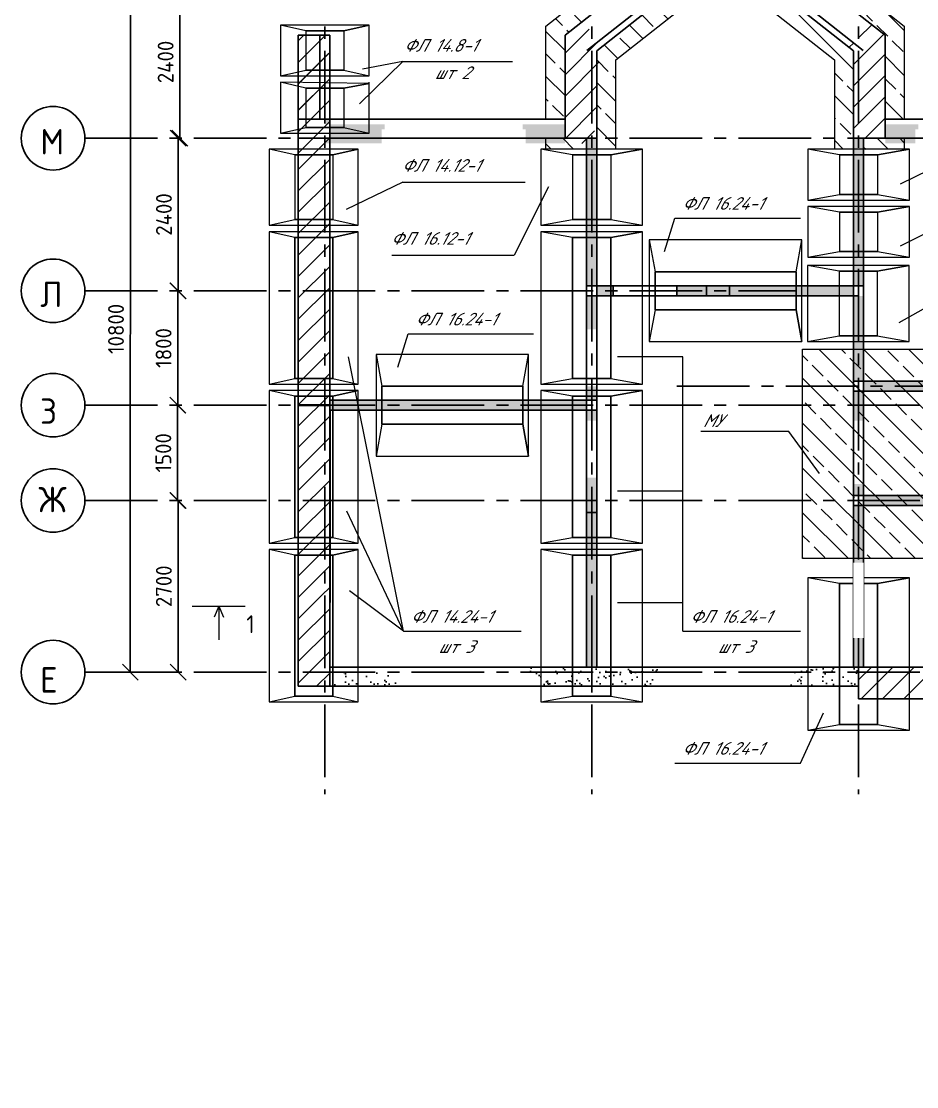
# Model space of a CAD drawing. Header units: millimetres. Extents: x -257254 to 390979, y -202328 to 355504.
# Drawn here: x 178866 to 192959, y 91137 to 107901 of the extents above; entities that cross this region are included whole.
import ezdxf

# ---------------------------------------------------------------- set-up
doc = ezdxf.new("R2010")
doc.units = ezdxf.units.MM
doc.set_wipeout_variables(frame=1)
doc.linetypes.add('CENTER2', pattern=[28.575, 19.05, -3.175, 3.175, -3.175])
doc.layers.get('0').update_dxf_attribs({"lineweight": 25})
doc.layers.add('оси', color=1, linetype='CENTER2')
doc.layers.add('разрез', color=40, linetype='Continuous')
doc.layers.add('подписи', color=6, linetype='Continuous', lineweight=5, transparency=0.5)
doc.layers.add('Фундамент', color=200, linetype='Continuous', lineweight=9, transparency=0.1)
doc.layers.add('покрытия', color=6, linetype='Continuous', lineweight=18)
doc.layers.add('фасадик', color=7, linetype='Continuous', lineweight=25, true_color=0x51362d)
doc.styles.add('GOST-2.304_Type-B_italic', font='GOST_Common Italic.ttf')
doc.styles.get("Standard").update_dxf_attribs({"font": 'GOST_Common.ttf'})
doc.dimstyles.new('ISO-25', dxfattribs={"dimtxt": 250, "dimasz": 250, "dimexe": 1.25, "dimexo": 0.625, "dimgap": 100, "dimtad": 1, "dimdec": 0, "dimtxsty": 'Standard', "dimblk": 'OBLIQUE', "dimcen": 2.5, "dimadec": 0, "dimazin": 0, "dimtfac": 1, "dimtdec": 0, "dimtmove": 0, "dimatfit": 3, "dimfxl": 1, "dimarcsym": 0})
pattern_1 = [(37.5, (108214.83, 1584.4), (-8.00016, 244.70662), [0, -193.04, 0, -215.9, 0, -206.375]), (7.5, (108214.83, 1584.4), (224.76164, 358.41255), [0, -104.14, 0, -173.99, 0, -66.675]), (327.5, (108058.62, 1584.4), (395.4962, 0.7186), [0, -63.5, 0, -228.6, 0, -298.45]), (317.5, (108058.62, 1584.4), (381.7782, 111.4647), [0, -31.75, 0, -149.86, 0, -171.45])]

# ---------------------------------------------------------------- blocks, each defined once
blk = doc.blocks.new('_Oblique')
at = {"color": 0, "linetype": 'ByBlock', "lineweight": -2}
blk.add_line((-0.5, -0.5), (0.5, 0.5), dxfattribs=at)
blk = doc.blocks.new('*D102')
at = {"color": 0, "lineweight": -2, "ltscale": 50, "transparency": 16777216}
for p, q in [((181326, 100361), (181336, 100361)), ((181335, 97661), (181335, 100361)), ((181335, 97661), (181336, 97661))]:
    blk.add_line(p, q, dxfattribs=at)
at = {"color": 0, "lineweight": -2, "ltscale": 50, "transparency": 16777216, "xscale": 250, "yscale": 250, "zscale": 250}
for p, rotation in [((181335, 100361), 90), ((181335, 97661), 270)]:
    blk.add_blockref('_Oblique', p, dxfattribs=dict(at, rotation=rotation))
at = {"color": 0, "ltscale": 50, "transparency": 16777216, "insert": (181110, 99011), "char_height": 250, "attachment_point": 5, "rotation": 90}
blk.add_mtext('2700', dxfattribs=at)
blk = doc.blocks.new('*D103')
at = {"color": 0, "lineweight": -2, "ltscale": 50, "transparency": 16777216}
for p, q in [((181331, 103661), (181332, 103661)), ((181331, 101861), (181331, 103661)), ((181331, 101861), (181332, 101861))]:
    blk.add_line(p, q, dxfattribs=at)
at = {"color": 0, "lineweight": -2, "ltscale": 50, "transparency": 16777216, "xscale": 250, "yscale": 250, "zscale": 250}
for p, rotation in [((181331, 103661), 90), ((181331, 101861), 270)]:
    blk.add_blockref('_Oblique', p, dxfattribs=dict(at, rotation=rotation))
at = {"color": 0, "ltscale": 50, "transparency": 16777216, "insert": (181106, 102761), "char_height": 250, "attachment_point": 5, "rotation": 90}
blk.add_mtext('1800', dxfattribs=at)
blk = doc.blocks.new('*D130')
at = {"color": 0, "lineweight": -2, "ltscale": 50, "transparency": 16777216}
for p, q in [((181363, 106061), (181335, 106061)), ((181336, 103661), (181336, 106061)), ((181336, 103661), (181337, 103661))]:
    blk.add_line(p, q, dxfattribs=at)
at = {"color": 0, "lineweight": -2, "ltscale": 50, "transparency": 16777216, "xscale": 250, "yscale": 250, "zscale": 250}
for p, rotation in [((181336, 106061), 90), ((181336, 103661), 270)]:
    blk.add_blockref('_Oblique', p, dxfattribs=dict(at, rotation=rotation))
at = {"color": 0, "ltscale": 50, "transparency": 16777216, "insert": (181111, 104861), "char_height": 250, "attachment_point": 5, "rotation": 90}
blk.add_mtext('2400', dxfattribs=at)
blk = doc.blocks.new('*D131')
at = {"color": 0, "lineweight": -2, "ltscale": 50, "transparency": 16777216}
for p, q in [((180821, 108461), (181364, 108461)), ((181363, 106061), (181363, 108461)), ((181364, 106061), (181364, 106061))]:
    blk.add_line(p, q, dxfattribs=at)
at = {"color": 0, "lineweight": -2, "ltscale": 50, "transparency": 16777216, "xscale": 250, "yscale": 250, "zscale": 250}
for p, rotation in [((181363, 108461), 90), ((181363, 106061), 270)]:
    blk.add_blockref('_Oblique', p, dxfattribs=dict(at, rotation=rotation))
at = {"color": 0, "ltscale": 50, "transparency": 16777216, "insert": (181138, 107261), "char_height": 250, "attachment_point": 5, "rotation": 90}
blk.add_mtext('2400', dxfattribs=at)
blk = doc.blocks.new('*D122')
at = {"color": 0, "lineweight": -2, "ltscale": 50, "transparency": 16777216}
for p, q in [((181327, 101861), (181327, 100361)), ((181328, 101861), (181328, 101861)), ((181335, 100361), (181326, 100361))]:
    blk.add_line(p, q, dxfattribs=at)
at = {"color": 0, "lineweight": -2, "ltscale": 50, "transparency": 16777216, "xscale": 250, "yscale": 250, "zscale": 250}
for p, rotation in [((181327, 101861), 90), ((181327, 100361), 270)]:
    blk.add_blockref('_Oblique', p, dxfattribs=dict(at, rotation=rotation))
at = {"color": 0, "ltscale": 50, "transparency": 16777216, "insert": (181102, 101111), "char_height": 250, "attachment_point": 5, "rotation": 90}
blk.add_mtext('1500', dxfattribs=at)
blk = doc.blocks.new('*D126')
at = {"color": 0, "lineweight": -2, "transparency": 16777216}
for p, q in [((181336, 108461), (180582, 108461)), ((180582, 97661), (180583, 108461)), ((181335, 97661), (180580, 97661))]:
    blk.add_line(p, q, dxfattribs=at)
at = {"color": 0, "lineweight": -2, "transparency": 16777216, "xscale": 250, "yscale": 250, "zscale": 250}
for p, rotation in [((180583, 108461), 89.99336854406636), ((180582, 97661), 269.9933685440664)]:
    blk.add_blockref('_Oblique', p, dxfattribs=dict(at, rotation=rotation))
at = {"color": 0, "transparency": 16777216, "insert": (180357, 103061), "char_height": 250, "attachment_point": 5, "rotation": 89.9934}
blk.add_mtext('10800', dxfattribs=at)

msp = doc.modelspace()

# ---------------------------------------------------------------- hatches: boundary and pattern name
h = msp.add_hatch()
h.set_pattern_fill('AR-SAND', color=256, scale=5)
h.set_pattern_definition(pattern_1)
h.paths.add_polyline_path([(183643.85803, 106360.5408), (183723.85803, 106360.5408), (183723.85803, 106060.5408), (183643.85803, 106060.5408)])
h.paths.add_polyline_path([(184535.70518, 106200.5408), (184585.70518, 106200.5408), (184585.70518, 106280.5408), (183643.85803, 106280.5408), (183643.85803, 105980.5408), (184535.70518, 105980.5408)])
h.paths.add_polyline_path([(187423.85803, 106280.5408), (186755.70518, 106280.5408), (186755.70518, 106200.5408), (186805.70518, 106200.5408), (186805.70518, 105980.5408), (187423.85803, 105980.5408)])
h.paths.add_polyline_path([(192935.70518, 106200.5408), (192985.70518, 106200.5408), (192985.70518, 106280.5408), (192463.85803, 106280.5408), (192463.85803, 105980.5408), (192935.70518, 105980.5408)])
h.paths.add_polyline_path([(195823.85803, 106280.5408), (195155.70518, 106280.5408), (195155.70518, 106200.5408), (195205.70518, 106200.5408), (195205.70518, 105980.5408), (195823.85803, 105980.5408)])
h.paths.add_polyline_path([(201353.85803, 106200.5408), (201403.85803, 106200.5408), (201403.85803, 106360.5408), (200863.85803, 106360.5408), (200863.85803, 106060.5408), (201353.85803, 106060.5408)])
h.paths.add_polyline_path([(204563.85803, 106360.5408), (201403.85803, 106360.5408), (201403.85803, 106200.5408), (201353.85803, 106198.0408), (201353.85803, 106063.0408), (204563.85803, 106055.5408)])
h.paths.add_polyline_path([(209063.85803, 101780.5408), (208763.85803, 101780.60669), (208763.85803, 100855.79496), (209063.85803, 100855.79496), (209063.85803, 100805.79496), (209063.85803, 101440.5408)])
at = {"ltscale": 50}
h = msp.add_hatch(color=256, dxfattribs=at)
h.dxf.hatch_style = 1
h.paths.add_polyline_path([(187843.85803, 106060.5408), (187763.85803, 106060.5408), (187763.85803, 103740.5408), (187843.85803, 103740.5408)])
h.paths.add_polyline_path([(187923.85803, 106060.5408), (187843.85803, 106060.5408), (187843.85803, 103740.5408), (187923.85803, 103740.5408)])
h.paths.add_polyline_path([(188183.85803, 103740.5408), (187923.85803, 103740.5408), (187923.85803, 103660.5408), (188183.85803, 103660.5408)])
h.paths.add_polyline_path([(188183.85803, 103660.5408), (187923.85803, 103660.5408), (187923.85803, 103580.5408), (188183.85803, 103580.5408)])
h.paths.add_polyline_path([(187843.85803, 103580.5408), (187763.85803, 103580.5408), (187763.85803, 103055.30533), (187843.85803, 103055.30533)])
h.paths.add_polyline_path([(187923.85803, 103580.5408), (187843.85803, 103580.5408), (187843.85803, 103055.30533), (187923.85803, 103055.30533)])
h.paths.add_polyline_path([(191963.85803, 103740.5408), (189183.85803, 103740.5408), (189183.85803, 103580.5408), (191963.85803, 103580.5408)])
h.paths.add_polyline_path([(192123.85803, 106060.5408), (192043.85803, 106060.5408), (192043.85803, 103740.5408), (192123.85803, 103740.5408)])
h.paths.add_polyline_path([(192043.85803, 106060.5408), (191963.85803, 106060.5408), (191963.85803, 105980.5408), (191963.85803, 103740.5408), (192043.85803, 103740.5408)])
h.paths.add_polyline_path([(192043.85803, 101940.5408), (191963.85803, 101940.5408), (191963.85803, 101619.41904), (192043.85803, 101619.41904)])
h.paths.add_polyline_path([(192123.85803, 101940.5408), (192043.85803, 101940.5408), (192043.85803, 101619.41904), (192123.85803, 101619.41904)])
h.paths.add_polyline_path([(187763.85803, 101940.5408), (183723.85803, 101940.5408), (183723.85803, 101860.5408), (187763.85803, 101860.5408)])
h.paths.add_polyline_path([(187763.85803, 101860.5408), (183723.85803, 101860.5408), (183723.85803, 101780.5408), (187763.85803, 101780.5408)])
h.paths.add_polyline_path([(187843.85803, 102155.30533), (187763.85803, 102155.30533), (187763.85803, 101940.5408), (187843.85803, 101940.5408)])
h.paths.add_polyline_path([(187923.85803, 102155.30533), (187843.85803, 102155.30533), (187843.85803, 101940.5408), (187923.85803, 101940.5408)])
h.paths.add_polyline_path([(187843.85803, 101780.5408), (187763.85803, 101780.5408), (187763.85803, 101618.1811), (187843.85803, 101618.1811)])
h.paths.add_polyline_path([(187923.85803, 101780.5408), (187843.85803, 101780.5408), (187843.85803, 101618.1811), (187923.85803, 101618.1811)])
h.paths.add_polyline_path([(192123.85803, 101860.5408), (192123.85803, 101940.5408)], flags=17)
h.paths.add_polyline_path([(192123.85803, 101780.5408), (192123.85803, 101860.5408)], flags=17)
h.paths.add_polyline_path([(191963.85803, 102240.5408), (192043.85803, 102240.5408), (192043.85803, 103580.5408), (191963.85803, 103580.5408)])
h.paths.add_polyline_path([(192043.85803, 102080.5408), (191963.85803, 102080.5408), (191963.85803, 101940.5408), (192043.85803, 101940.5408)])
h.paths.add_polyline_path([(192043.85803, 102240.5408), (192123.85803, 102240.5408), (192123.85803, 103580.5408), (192043.85803, 103580.5408)])
h.paths.add_polyline_path([(192123.85803, 102080.5408), (192043.85803, 102080.5408), (192043.85803, 101940.5408), (192123.85803, 101940.5408)])
h = msp.add_hatch(color=256)
h.dxf.hatch_style = 1
h.paths.add_polyline_path([(197963.85803, 102160.5408), (197963.85803, 102240.5408), (196323.85803, 102240.5408), (196323.85803, 102160.5408)])
h.paths.add_polyline_path([(197963.85803, 102080.5408), (197963.85803, 102160.5408), (196323.85803, 102160.5408), (196323.85803, 102080.5408)])
h.paths.add_polyline_path([(195877.65127, 102240.5408), (195877.65127, 102160.5408), (196163.85803, 102160.5408), (196163.85803, 102240.5408)])
h.paths.add_polyline_path([(194900.5007, 102160.5408), (194900.5007, 102240.5408), (192123.85803, 102240.5408), (192123.85803, 102160.5408)])
h.paths.add_polyline_path([(195877.65127, 102160.5408), (195877.65127, 102080.5408), (196163.85803, 102080.5408), (196163.85803, 102160.5408)])
h.paths.add_polyline_path([(194900.5007, 102080.5408), (194900.5007, 102160.5408), (192123.85803, 102160.5408), (192123.85803, 102080.5408)])
h.paths.add_polyline_path([(198616.3392, 102160.5408), (198616.3392, 102240.5408), (198123.85803, 102240.5408), (198123.85803, 102160.5408)])
h.paths.add_polyline_path([(199643.85803, 102240.5408), (199643.85803, 102160.5408), (200363.85803, 102160.5408), (200363.85803, 102240.5408)])
h.paths.add_polyline_path([(199643.85803, 102160.5408), (199643.85803, 102080.5408), (200363.85803, 102080.5408), (200363.85803, 102160.5408)])
h.paths.add_polyline_path([(198616.3392, 102080.5408), (198616.3392, 102160.5408), (198123.85803, 102160.5408), (198123.85803, 102080.5408)])
h = msp.add_hatch(color=256, dxfattribs=at)
h.dxf.hatch_style = 1
h.paths.add_polyline_path([(187843.85803, 100718.1811), (187763.85803, 100718.1811), (187763.85803, 100360.5408), (187843.85803, 100360.5408)])
h.paths.add_polyline_path([(187923.85803, 100718.1811), (187843.85803, 100718.1811), (187843.85803, 100360.5408), (187923.85803, 100360.5408)])
h.paths.add_polyline_path([(187843.85803, 100360.5408), (187763.85803, 100360.5408), (187763.85803, 97740.5408), (187843.85803, 97740.5408)])
h.paths.add_polyline_path([(187923.85803, 100360.5408), (187843.85803, 100360.5408), (187843.85803, 97740.5408), (187923.85803, 97740.5408)])
h.paths.add_polyline_path([(192043.85803, 100280.5408), (191963.85803, 100280.5408), (191963.85803, 98880.5408), (191963.85803, 97740.5408), (192043.85803, 97740.5408)])
h.paths.add_polyline_path([(192123.85803, 100280.5408), (192043.85803, 100280.5408), (192043.85803, 97740.5408), (192123.85803, 97740.5408)])
h.paths.add_polyline_path([(192043.85803, 100619.41904), (191963.85803, 100619.41904), (191963.85803, 100440.5408), (192043.85803, 100440.5408)])
h.paths.add_polyline_path([(192123.85803, 100619.41904), (192043.85803, 100619.41904), (192043.85803, 100440.5408), (192123.85803, 100440.5408)])
h.paths.add_polyline_path([(196243.85803, 100440.5408), (192123.85803, 100440.5408), (192123.85803, 100360.5408), (196243.85803, 100360.5408)])
h.paths.add_polyline_path([(196243.85803, 100360.5408), (192123.85803, 100360.5408), (192123.85803, 100280.5408), (196243.85803, 100280.5408)])
h.paths.add_polyline_path([(196956.14553, 100440.5408), (196243.85803, 100440.5408), (196243.85803, 100360.5408), (196956.14553, 100360.5408)])
h.paths.add_polyline_path([(196956.14553, 100360.5408), (196243.85803, 100360.5408), (196243.85803, 100280.5408), (196956.14553, 100280.5408)])
h.paths.add_polyline_path([(197963.85803, 100440.5408), (196956.14553, 100440.5408), (196956.14553, 100360.5408), (197963.85803, 100360.5408)])
h.paths.add_polyline_path([(197963.85803, 100360.5408), (196956.14553, 100360.5408), (196956.14553, 100280.5408), (197963.85803, 100280.5408)])
h.paths.add_polyline_path([(198043.85803, 100610.5408), (197963.85803, 100610.5408), (197963.85803, 100440.5408), (198043.85803, 100440.5408)])
h.paths.add_polyline_path([(198123.85803, 100610.5408), (198043.85803, 100610.5408), (198043.85803, 100440.5408), (198123.85803, 100440.5408)])
h.paths.add_polyline_path([(198043.85803, 100280.5408), (197963.85803, 100280.5408), (197963.85803, 97740.5408), (198043.85803, 97740.5408)])
h.paths.add_polyline_path([(198123.85803, 100280.5408), (198043.85803, 100280.5408), (198043.85803, 97740.5408), (198123.85803, 97740.5408)])
at = {"ltscale": 60}
h = msp.add_hatch(dxfattribs=at)
h.set_pattern_fill('AR-SAND', color=256, scale=5)
h.set_pattern_definition(pattern_1)
h.paths.add_polyline_path([(187714.93653, 97740.54091), (186769.93653, 97740.54091), (186769.93653, 97660.54091), (186819.93653, 97660.54091), (186819.93653, 97440.54091), (187714.93653, 97440.54091)])
h.paths.add_polyline_path([(188956.00665, 97520.5408), (188906.00665, 97520.5408), (188906.00665, 97740.5408), (187714.93653, 97740.54091), (187714.93653, 97440.54091), (187794.93653, 97440.54091), (188956.00665, 97440.54091)])
h.paths.add_polyline_path([(192043.85803, 97740.5408), (191016.00665, 97740.5408), (191016.00665, 97520.5408), (190966.00665, 97520.5408), (190966.00665, 97440.54091), (192043.85803, 97440.54091)])
h = msp.add_hatch()
h.set_pattern_fill('AR-SAND', color=256, scale=5)
h.set_pattern_definition(pattern_1)
h.paths.add_polyline_path([(183723.85803, 97660.5408), (183723.85803, 97440.5408), (184759.93662, 97440.5408), (184759.93662, 97520.5408), (184709.93662, 97520.5408), (184709.93662, 97660.5408)])
at = {"layer": 'Фундамент'}
h = msp.add_hatch(dxfattribs=at)
h.set_pattern_fill('JIS_STN_2.5', color=256, scale=200, angle=-90)
h.paths.add_polyline_path([(188411.85803, 108460.5408), (187927.70929, 108460.5408), (187843.85803, 108394.34244), (187843.85803, 108012.11975)])
h.paths.add_polyline_path([(188943.85803, 108880.5408), (189855.58574, 108880.5408), (189943.85803, 108880.5408), (189650.37889, 109260.5408), (188941.04262, 109260.5408), (187927.70929, 108460.5408), (188411.85803, 108460.5408)])
h.paths.add_polyline_path([(189322.92133, 108160.5408), (189943.85803, 108160.5408), (190564.79473, 108160.5408), (191663.85803, 107292.85925), (191663.85803, 105888.25484), (191963.85803, 105888.25484), (191963.85803, 107434.10991), (190765.04556, 108380.5408), (189120.91907, 108380.5408), (187923.85803, 107435.49261), (187923.85803, 105890.5408), (188223.85803, 105890.5408), (188223.85803, 107292.85925)])
h.paths.add_polyline_path([(190946.67343, 109260.5408), (190235.58574, 109260.5408), (189943.85803, 108880.5408), (190030.37889, 108880.5408), (190943.85803, 108880.5408), (191475.85803, 108460.5408), (191960.00676, 108460.5408)])
h.paths.add_polyline_path([(190235.58574, 109260.5408), (189943.85803, 109260.5408), (189650.37889, 109260.5408), (189943.85803, 108880.5408)])
h.paths.add_polyline_path([(192043.85803, 108394.34244), (191960.00676, 108460.5408), (191475.85803, 108460.5408), (192043.85803, 108012.11975)])
h.paths.add_polyline_path([(192763.85803, 106060.5408), (192156.541, 106060.5408), (192123.85803, 105888.25484), (192763.85803, 105888.25484)])
h.paths.add_polyline_path([(192463.85803, 107680.5408), (192463.85803, 106360.5408), (192763.85803, 106360.5408), (192763.85803, 107825.92138), (192043.85803, 108394.34244), (192043.85803, 108012.11975)])
h.paths.add_polyline_path([(187423.85803, 106360.5408), (187423.85803, 107680.5408), (187843.85803, 108012.11975), (187843.85803, 108394.34244), (187123.85803, 107825.92138), (187123.85803, 106360.5408)])
h.paths.add_polyline_path([(187731.56752, 106060.5408), (187123.85803, 106060.5408), (187123.85803, 105890.5408), (187763.85803, 105890.5408)])
h = msp.add_hatch(dxfattribs=at)
h.set_pattern_fill('JIS_STN_2.5', color=256, scale=200, angle=-90)
h.paths.add_polyline_path([(191163.85803, 102740.5408), (191163.85803, 99445.45289), (199376.61961, 99445.45289), (199376.61961, 102740.5408)])

# ---------------------------------------------------------------- linework, layer by layer
at = {"ltscale": 15}
for p, q in [((187423.85803, 107680.5408), (188943.85803, 108880.5408)), ((190943.85803, 108880.5408), (192463.85803, 107680.5408)), ((187423.85803, 106360.5408), (187423.85803, 107680.5408)), ((192463.85803, 107680.5408), (192463.85803, 106360.5408)), ((186855.70518, 106360.5408), (183223.85803, 106360.5408)), ((187423.85803, 106360.5408), (186855.70518, 106360.5408)), ((186905.70518, 106060.5408), (183223.85803, 106060.5408)), ((183723.85803, 106060.5408), (183723.85803, 97740.5408)), ((187923.85803, 106060.5408), (186905.70518, 106060.5408)), ((187763.85803, 106060.5408), (187763.85803, 102855.30533)), ((183723.85803, 101940.5408), (187923.85803, 101940.5408))]:
    msp.add_line(p, q, dxfattribs=at)
at = {"ltscale": 20}
for p, q in [((189117.43926, 108380.5408), (187923.85803, 107438.23983)), ((190765.04556, 108380.5408), (191963.85803, 107438.23983)), ((183723.85803, 106360.5408), (183723.85803, 107680.5408)), ((183723.85803, 107680.5408), (183723.85803, 97440.5408)), ((187923.85803, 107438.23983), (187923.85803, 97740.5408)), ((191963.85803, 105980.5408), (191963.85803, 107438.23983)), ((183223.85803, 106360.5408), (183223.85803, 97440.5408)), ((183223.85803, 106360.5408), (183223.85803, 97440.5408)), ((192463.85803, 106360.5408), (195470.61983, 106360.5408)), ((192463.85803, 106060.5408), (192463.85803, 106360.5408)), ((191963.85803, 106060.5408), (195520.61983, 106060.5408)), ((191963.85803, 97740.5408), (191963.85803, 105980.5408)), ((192123.85803, 101619.41904), (192123.85803, 106060.5408)), ((187763.85803, 103740.5408), (189233.85803, 103740.5408)), ((189233.85803, 103740.5408), (192123.85803, 103740.5408)), ((187763.85803, 103580.5408), (192043.85803, 103580.5408)), ((187763.85803, 102855.30533), (187763.85803, 100718.1811)), ((191963.85803, 102855.30533), (191963.85803, 100718.1811)), ((191963.85803, 102240.5408), (197466.45441, 102240.5408)), ((187923.85803, 101860.5408), (187923.85803, 101940.5408)), ((191963.85803, 102080.5408), (196708.82037, 102080.5408)), ((183723.85803, 101780.5408), (187923.85803, 101780.5408)), ((183723.85803, 101780.5408), (183723.85803, 97740.5408)), ((192123.85803, 97740.5408), (192123.85803, 101619.41904)), ((187763.85803, 100718.1811), (187763.85803, 97740.5408)), ((191963.85803, 100718.1811), (191963.85803, 97740.5408)), ((191963.85803, 100440.5408), (197756.14553, 100440.5408)), ((191963.85803, 100280.5408), (197756.14553, 100280.5408)), ((183723.85803, 97740.5408), (197756.14553, 97740.5408)), ((192043.85803, 97740.5408), (192123.85803, 97740.5408)), ((183223.85803, 97440.5408), (192043.85803, 97440.5408))]:
    msp.add_line(p, q, dxfattribs=at)
at = {"ltscale": 60}
for p, q in [((183220.56788, 107249.06482), (183652.04386, 107680.5408)), ((183220.56788, 107585.82443), (183315.28425, 107680.5408)), ((183220.56788, 107249.06482), (183652.04386, 107680.5408)), ((183217.27773, 106909.01507), (183703.8083, 107395.54564)), ((183220.56788, 106912.30522), (183720.56788, 107412.30522)), ((183217.27773, 106492.25546), (183717.27773, 106992.25546)), ((183220.56788, 106495.54561), (183707.09845, 106982.07618)), ((183220.56788, 106158.78601), (183720.56788, 106658.78601)), ((183220.56788, 106158.78601), (183707.09845, 106645.31658)), ((183220.56788, 105822.0264), (183720.56788, 106322.0264)), ((183220.56788, 105565.2668), (183707.09845, 106051.79737)), ((183220.56788, 105822.0264), (183370.33884, 105971.79737)), ((183220.56788, 105228.50719), (183720.56788, 105728.50719)), ((183220.56788, 104891.74759), (183720.56788, 105391.74759)), ((183220.56788, 104554.98799), (183720.56788, 105054.98799)), ((183220.56788, 104218.22838), (183720.56788, 104718.22838)), ((183220.56788, 103881.46878), (183720.56788, 104381.46878)), ((183220.56788, 103544.70917), (183720.56788, 104044.70917)), ((183220.56788, 103207.94957), (183720.56788, 103707.94957)), ((183220.56788, 102871.18996), (183720.56788, 103371.18996)), ((183220.56788, 102534.43036), (183720.56788, 103034.43036)), ((183220.56788, 102197.67075), (183720.56788, 102697.67075)), ((183220.56788, 101860.91115), (183720.56788, 102360.91115)), ((183220.56788, 101524.15154), (183720.56788, 102024.15154)), ((183725.55962, 98755.50324), (183725.55962, 101780.5408)), ((183220.56788, 101187.39194), (183720.56788, 101687.39194)), ((183220.56788, 100850.63234), (183720.56788, 101350.63234)), ((183220.56788, 100513.87273), (183720.56788, 101013.87273)), ((183220.56788, 100177.11313), (183720.56788, 100677.11313)), ((183220.56788, 99840.35352), (183720.56788, 100340.35352)), ((183220.56788, 99503.59392), (183720.56788, 100003.59392)), ((183220.56788, 99166.83431), (183720.56788, 99666.83431)), ((183262.29054, 98871.79737), (183720.56788, 99330.07471)), ((183599.05014, 98871.79737), (183720.56788, 98993.3151)), ((183220.56788, 98830.07471), (183262.29054, 98871.79737)), ((183220.56788, 98493.3151), (183599.05014, 98871.79737)), ((183220.56788, 98156.5555), (183720.56788, 98656.5555)), ((183220.56788, 97819.79589), (183720.56788, 98319.79589)), ((183220.56788, 97483.03629), (183720.56788, 97983.03629)), ((183514.83199, 97440.5408), (183720.56788, 97646.27669))]:
    msp.add_line(p, q, dxfattribs=at)
at = {"ltscale": 50}
for p, q in [((183223.85803, 106360.5408), (183223.85803, 107680.5408)), ((183223.85803, 107680.5408), (183563.85803, 107680.5408)), ((183723.85803, 107680.5408), (183563.85803, 107680.5408)), ((183563.85803, 107680.5408), (183563.85803, 106360.5408)), ((183723.85803, 107680.5408), (183563.85803, 107680.5408)), ((187423.85803, 106360.5408), (187423.85803, 106060.5408)), ((187923.85803, 103660.5408), (187923.85803, 103740.5408)), ((187843.85803, 97740.5408), (187843.85803, 97440.5408)), ((192043.85803, 97740.5408), (192043.85803, 97440.5408)), ((192043.85803, 97740.5408), (192043.85803, 97240.5408)), ((192043.85803, 97740.5408), (192043.85803, 97440.5408)), ((192043.85803, 97440.5408), (192043.85803, 97240.5408)), ((192043.85803, 97240.5408), (200523.85803, 97240.5408))]:
    msp.add_line(p, q, dxfattribs=at)
at = {"linetype": 'Continuous'}
for p, q in [((183723.85803, 105275.8325), (183723.85803, 105733.112)), ((183723.85803, 103175.49542), (183723.85803, 102718.21592))]:
    msp.add_line(p, q, dxfattribs=at)
at = {"linetype": 'Continuous', "ltscale": 800}
msp.add_line((183723.85803, 103227.96642), (183723.85803, 105227.96642), dxfattribs=at)
for p, q in [((183723.85803, 104261.92382), (183723.85803, 102718.21592)), ((183723.85803, 104261.92382), (183723.85803, 102718.21592)), ((183723.85803, 102540.5408), (183723.85803, 101940.5408)), ((183723.85803, 98240.5408), (183723.85803, 97740.5408))]:
    msp.add_line(p, q)
at = {"lineweight": 35, "ltscale": 50}
msp.add_line((183223.85803, 101860.5408), (183723.85803, 101860.5408), dxfattribs=at)
at = {"ltscale": 50}
for centre in [(179366.34857, 106060.5408), (179366.34857, 103660.5408), (179366.34857, 101860.5408), (179366.34857, 100360.5408), (179366.34857, 97660.5408)]:
    msp.add_circle(centre, 500, dxfattribs=at)
at = {"layer": 'оси', "ltscale": 60}
for p, q in [((183643.85803, 112579.2609), (183643.85803, 95740.5408)), ((187843.85803, 112579.2609), (187843.85803, 95740.5408)), ((192043.85803, 112579.2609), (192043.85803, 95740.5408)), ((179866.34857, 106060.5408), (215839.82281, 106060.5408)), ((179866.34857, 103660.5408), (191054.29784, 103660.5408)), ((189183.85803, 102160.5408), (215778.2287, 102160.5408)), ((179866.34857, 101860.5408), (211766.61649, 101860.5408)), ((179866.34857, 100360.5408), (204563.85803, 100360.5408)), ((179866.34857, 97660.5408), (215778.2287, 97660.5408))]:
    msp.add_line(p, q, dxfattribs=at)
at = {"layer": 'оси', "ltscale": 80}
for p, q in [((192117.89339, 107440.90558), (189092.5718, 109829.31736)), ((187768.07124, 107440.90558), (190736.38889, 109784.31425))]:
    msp.add_line(p, q, dxfattribs=at)
at = {"layer": 'подписи'}
for p, q in [((184189.10407, 106601.80326), (184872.67159, 107267.73706)), ((184872.67159, 107267.73706), (184238.65836, 107149.42555)), ((184872.67159, 107267.73706), (186598.55988, 107267.73706)), ((193149.54472, 105560.4548), (192700.87532, 105339.74845)), ((188991.37253, 104279.21672), (189153.62564, 104803.70265)), ((189153.62564, 104803.70265), (191128.22146, 104803.70265)), ((193149.54472, 104585.92023), (192700.87532, 104365.21388)), ((193190.26499, 103445.07809), (192676.33415, 103155.32485)), ((184791.95973, 102458.48197), (184954.21284, 102982.96789)), ((184954.21284, 102982.96789), (186928.80865, 102982.96789)), ((184879.42028, 98303.78783), (184018.18874, 102621.18571)), ((189277.42055, 102619.57339), (188250.86812, 102619.57339)), ((189277.42055, 98303.78783), (189277.42055, 102619.57339)), ((189277.42055, 100507.1234), (188250.86812, 100507.1234)), ((184879.42028, 98303.78783), (183988.98124, 100194.16336)), ((184879.42028, 98303.78783), (184031.45903, 98940.34189)), ((189277.42055, 98752.80271), (188250.86812, 98752.80271)), ((184879.42028, 98303.78783), (186734.26153, 98303.78783)), ((189277.42055, 98303.78783), (191132.26179, 98303.78783)), ((191128.22146, 96228.72222), (191493.13493, 97021.31467)), ((189153.62564, 96228.72222), (191128.22146, 96228.72222))]:
    msp.add_line(p, q, dxfattribs=at)
at = {"layer": 'подписи', "lineweight": 0}
for p, q in [((184870.20986, 105369.69752), (186797.87614, 105369.69752)), ((187163.68209, 105298.80631), (186625.57463, 104220.55987)), ((184697.90835, 104220.55987), (186625.57463, 104220.55987))]:
    msp.add_line(p, q, dxfattribs=at)
at = {"layer": 'покрытия'}
for p, q in [((190944.27769, 101445.67401), (189560.83399, 101445.67401)), ((191428.48293, 100784.09895), (190944.27769, 101445.67401)), ((181557.67966, 98697.8554), (182390.76884, 98697.8554)), ((181974.22425, 98697.8554), (181901.97365, 98524.28778)), ((181974.22425, 98697.8554), (181974.22425, 98169.29174)), ((181974.22425, 98697.8554), (182046.47486, 98524.28778))]:
    msp.add_line(p, q, dxfattribs=at)
at = {"layer": 'разрез'}
for p, q in [((188181.27915, 103744.00231), (188181.27915, 103578.29547)), ((189182.59991, 103741.69284), (189182.59991, 103580.62065))]:
    msp.add_line(p, q, dxfattribs=at)
at = {"layer": 'фасадик'}
for p, q in [((189651.49338, 103741.69284), (189651.49338, 103580.5408)), ((190011.20787, 103741.69284), (190011.20787, 103580.5408)), ((187763.85803, 100360.5408), (187923.85803, 100360.5408)), ((187763.85803, 100171.96069), (187923.85803, 100171.96069))]:
    msp.add_line(p, q, dxfattribs=at)
at = {"layer": 'Фундамент'}
for p, q in [((184343.85803, 107841.31579), (182943.85803, 107841.31579)), ((183343.85803, 107751.31579), (182943.85803, 107841.31579)), ((182943.85803, 107841.31579), (182943.85803, 107041.31579)), ((184343.85803, 107041.31579), (184343.85803, 107841.31579)), ((183343.85803, 107751.31579), (183343.85803, 107131.31579)), ((183943.85803, 107751.31579), (183943.85803, 107131.31579)), ((182943.85803, 107041.31579), (183343.85803, 107131.31579)), ((183943.85803, 107131.31579), (184343.85803, 107041.31579)), ((182943.85803, 107041.31579), (184343.85803, 107041.31579)), ((184343.85803, 106922.86744), (182943.85803, 106940.86744)), ((183343.85803, 106850.86744), (182943.85803, 106940.86744)), ((182943.85803, 106940.86744), (182943.85803, 106140.86744)), ((183343.85803, 106850.86744), (183343.85803, 106230.86744)), ((183943.85803, 106850.86744), (183943.85803, 106230.86744)), ((184343.85803, 106140.86744), (184343.85803, 106940.86744)), ((182943.85803, 106140.86744), (183343.85803, 106230.86744)), ((182943.85803, 106140.86744), (184343.85803, 106140.86744)), ((183943.85803, 106230.86744), (184343.85803, 106140.86744)), ((184169.9345, 105890.5408), (182769.9345, 105890.5408)), ((183169.9345, 105800.5408), (182769.9345, 105890.5408)), ((182769.9345, 105890.5408), (182769.9345, 104690.5408)), ((183169.9345, 105800.5408), (183169.9345, 104780.5408)), ((183769.9345, 105800.5408), (183769.9345, 104780.5408)), ((184169.9345, 104690.5408), (184169.9345, 105890.5408)), ((188643.85803, 105890.5408), (187043.85803, 105890.5408)), ((187043.85803, 105890.5408), (187043.85803, 104690.5408)), ((187543.85803, 105800.5408), (187043.85803, 105890.5408)), ((187543.85803, 105800.5408), (187543.85803, 104780.5408)), ((188143.85803, 105800.5408), (188143.85803, 104780.5408)), ((188643.85803, 104690.5408), (188643.85803, 105890.5408)), ((192843.85803, 105888.25484), (191243.85803, 105888.25484)), ((191243.85803, 105888.25484), (191243.85803, 105088.25484)), ((191743.85803, 105798.25484), (191243.85803, 105888.25484)), ((191743.85803, 105798.25484), (191743.85803, 105178.25484)), ((192343.85803, 105798.25484), (192343.85803, 105178.25484)), ((192843.85803, 105088.25484), (192843.85803, 105888.25484)), ((184870.20986, 105369.69752), (183977.8021, 104941.7489)), ((191243.85803, 105088.25484), (191743.85803, 105178.25484)), ((192343.85803, 105178.25484), (192843.85803, 105088.25484)), ((191243.85803, 105088.25484), (192843.85803, 105088.25484)), ((192843.85803, 104987.80649), (191243.85803, 104987.80649)), ((191243.85803, 104987.80649), (191243.85803, 104187.80649)), ((191743.85803, 104897.80649), (191243.85803, 104987.80649)), ((192843.85803, 104187.80649), (192843.85803, 104987.80649)), ((182769.9345, 104690.5408), (183169.9345, 104780.5408)), ((183769.9345, 104780.5408), (184169.9345, 104690.5408)), ((187043.85803, 104690.5408), (187543.85803, 104780.5408)), ((188143.85803, 104780.5408), (188643.85803, 104690.5408)), ((191743.85803, 104897.80649), (191743.85803, 104277.80649)), ((192343.85803, 104897.80649), (192343.85803, 104277.80649)), ((182769.9345, 104690.5408), (184169.9345, 104690.5408)), ((187043.85803, 104690.5408), (188643.85803, 104690.5408)), ((183169.9345, 104500.5408), (182769.9345, 104590.5408)), ((187543.85803, 104500.5408), (187043.85803, 104590.5408)), ((188750.89507, 104460.5408), (188840.89507, 103960.5408)), ((191060.89507, 103960.5408), (191150.89507, 104460.5408)), ((191243.85803, 104187.80649), (191743.85803, 104277.80649)), ((192343.85803, 104277.80649), (192843.85803, 104187.80649)), ((191243.85803, 104187.80649), (192843.85803, 104187.80649)), ((192838.33243, 104060.54063), (191238.33243, 104060.54063)), ((191238.33243, 104060.54063), (191238.33243, 102860.54063)), ((191738.33243, 103970.54063), (191238.33243, 104060.54063)), ((191738.33243, 103970.54063), (191738.33243, 102950.54063)), ((192338.33243, 103970.54063), (192338.33243, 102950.54063)), ((192838.33243, 102860.54063), (192838.33243, 104060.54063)), ((188840.89507, 103360.5408), (188750.89507, 102860.5408)), ((191238.33243, 102860.54063), (191738.33243, 102950.54063)), ((192338.33243, 102950.54063), (192838.33243, 102860.54063)), ((191238.33243, 102860.54063), (192838.33243, 102860.54063)), ((184451.19405, 102660.5408), (184541.19405, 102160.5408)), ((186761.19405, 102160.5408), (186851.19405, 102660.5408)), ((182769.9345, 102190.5408), (183169.9345, 102280.5408)), ((183769.9345, 102280.5408), (184169.9345, 102190.5408)), ((187043.85803, 102190.5408), (187543.85803, 102280.5408)), ((188143.85803, 102280.5408), (188643.85803, 102190.5408)), ((183169.9345, 102000.5408), (182769.9345, 102090.5408)), ((187543.85803, 102000.5408), (187043.85803, 102090.5408)), ((184541.19405, 101560.5408), (184451.19405, 101060.5408)), ((182769.9345, 99690.5408), (183169.9345, 99780.5408)), ((183769.9345, 99780.5408), (184169.9345, 99690.5408)), ((187043.85803, 99690.5408), (187543.85803, 99780.5408)), ((188143.85803, 99780.5408), (188643.85803, 99690.5408)), ((183169.9345, 99500.5408), (182769.9345, 99590.5408)), ((187543.85803, 99500.5408), (187043.85803, 99590.5408)), ((191743.85803, 99055.45289), (191243.85803, 99145.45289)), ((182769.9345, 97190.5408), (183169.9345, 97280.5408)), ((183769.9345, 97280.5408), (184169.9345, 97190.5408)), ((187043.85803, 97190.5408), (187543.85803, 97280.5408)), ((188143.85803, 97280.5408), (188643.85803, 97190.5408)), ((191243.85803, 96745.45289), (191743.85803, 96835.45289)), ((192343.85803, 96835.45289), (192843.85803, 96745.45289))]:
    msp.add_line(p, q, dxfattribs=at)
at = {"layer": 'Фундамент', "lineweight": 25}
for p, q in [((183943.85803, 107751.31579), (184343.85803, 107841.31579)), ((183943.85803, 107751.31579), (183343.85803, 107751.31579)), ((183943.85803, 107131.31579), (183343.85803, 107131.31579)), ((183943.85803, 106850.86744), (183343.85803, 106850.86744)), ((183943.85803, 106850.86744), (184343.85803, 106922.86744)), ((183943.85803, 106230.86744), (183343.85803, 106230.86744)), ((183769.9345, 105800.5408), (183169.9345, 105800.5408)), ((183769.9345, 105800.5408), (184169.9345, 105890.5408)), ((188143.85803, 105800.5408), (187543.85803, 105800.5408)), ((188143.85803, 105800.5408), (188643.85803, 105890.5408)), ((192343.85803, 105798.25484), (191743.85803, 105798.25484)), ((192343.85803, 105798.25484), (192843.85803, 105888.25484)), ((192343.85803, 105178.25484), (191743.85803, 105178.25484)), ((192343.85803, 104897.80649), (192843.85803, 104987.80649)), ((183769.9345, 104780.5408), (183169.9345, 104780.5408)), ((188143.85803, 104780.5408), (187543.85803, 104780.5408)), ((192343.85803, 104897.80649), (191743.85803, 104897.80649)), ((183769.9345, 104500.5408), (183169.9345, 104500.5408)), ((183169.9345, 104500.5408), (183169.9345, 102280.5408)), ((183769.9345, 104500.5408), (184169.9345, 104590.5408)), ((183769.9345, 102280.5408), (183769.9345, 104500.5408)), ((188143.85803, 104500.5408), (187543.85803, 104500.5408)), ((187543.85803, 104500.5408), (187543.85803, 102280.5408)), ((188143.85803, 104500.5408), (188643.85803, 104590.5408)), ((188143.85803, 102280.5408), (188143.85803, 104500.5408)), ((192343.85803, 104277.80649), (191743.85803, 104277.80649)), ((188840.89507, 103360.5408), (188840.89507, 103960.5408)), ((191060.89507, 103960.5408), (188840.89507, 103960.5408)), ((191060.89507, 103360.5408), (191060.89507, 103960.5408)), ((192338.33243, 103970.54063), (191738.33243, 103970.54063)), ((192338.33243, 103970.54063), (192838.33243, 104060.54063)), ((188840.89507, 103360.5408), (191060.89507, 103360.5408)), ((191060.89507, 103360.5408), (191150.89507, 102860.5408)), ((192338.33243, 102950.54063), (191738.33243, 102950.54063)), ((183769.9345, 102280.5408), (183169.9345, 102280.5408)), ((188143.85803, 102280.5408), (187543.85803, 102280.5408)), ((184541.19405, 101560.5408), (184541.19405, 102160.5408)), ((186761.19405, 102160.5408), (184541.19405, 102160.5408)), ((186761.19405, 101560.5408), (186761.19405, 102160.5408)), ((183769.9345, 102000.5408), (183169.9345, 102000.5408)), ((183169.9345, 102000.5408), (183169.9345, 99780.5408)), ((183769.9345, 102000.5408), (184169.9345, 102090.5408)), ((183769.9345, 99780.5408), (183769.9345, 102000.5408)), ((188143.85803, 102000.5408), (187543.85803, 102000.5408)), ((187543.85803, 102000.5408), (187543.85803, 99780.5408)), ((188143.85803, 102000.5408), (188643.85803, 102090.5408)), ((188143.85803, 99780.5408), (188143.85803, 102000.5408)), ((184541.19405, 101560.5408), (186761.19405, 101560.5408)), ((186761.19405, 101560.5408), (186851.19405, 101060.5408)), ((183769.9345, 99780.5408), (183169.9345, 99780.5408)), ((188143.85803, 99780.5408), (187543.85803, 99780.5408)), ((183769.9345, 99500.5408), (184169.9345, 99590.5408)), ((188143.85803, 99500.5408), (188643.85803, 99590.5408)), ((183769.9345, 99500.5408), (183169.9345, 99500.5408)), ((183169.9345, 99500.5408), (183169.9345, 97280.5408)), ((183769.9345, 97280.5408), (183769.9345, 99500.5408)), ((188143.85803, 99500.5408), (187543.85803, 99500.5408)), ((187543.85803, 99500.5408), (187543.85803, 97280.5408)), ((188143.85803, 97280.5408), (188143.85803, 99500.5408)), ((192343.85803, 99055.45289), (192843.85803, 99145.45289)), ((192343.85803, 99055.45289), (191743.85803, 99055.45289)), ((191743.85803, 99055.45289), (191743.85803, 96835.45289)), ((192343.85803, 96835.45289), (192343.85803, 99055.45289)), ((183769.9345, 97280.5408), (183169.9345, 97280.5408)), ((188143.85803, 97280.5408), (187543.85803, 97280.5408)), ((192343.85803, 96835.45289), (191743.85803, 96835.45289))]:
    msp.add_line(p, q, dxfattribs=at)
at = {"layer": 'Фундамент', "ltscale": 15}
for points in [[(187123.85803, 106360.5408), (187123.85803, 107825.92138), (188941.04262, 109260.5408), (189943.85803, 109260.5408), (190946.67343, 109260.5408), (192763.85803, 107825.92138), (192763.85803, 106360.5408)], [(188223.85803, 105890.5408), (188223.85803, 107292.85925), (189322.92133, 108160.5408), (189943.85803, 108160.5408), (190564.79473, 108160.5408), (191663.85803, 107292.85925), (191663.85803, 105888.25484)], [(187123.85803, 105890.5408), (187123.85803, 106060.5408)], [(192763.85803, 106060.5408), (192763.85803, 105888.25484)]]:
    msp.add_lwpolyline(points, dxfattribs=at)
at = {"layer": 'Фундамент'}
for points in [[(182769.9345, 102190.5408), (184169.9345, 102190.5408), (184169.9345, 104590.5408), (182769.9345, 104590.5408)], [(187043.85803, 102190.5408), (188643.85803, 102190.5408), (188643.85803, 104590.5408), (187043.85803, 104590.5408)], [(188750.89507, 104460.5408), (188750.89507, 102860.5408), (191150.89507, 102860.5408), (191150.89507, 104460.5408)], [(184451.19405, 102660.5408), (184451.19405, 101060.5408), (186851.19405, 101060.5408), (186851.19405, 102660.5408)], [(199376.61961, 102740.5408), (199376.61961, 99445.45289), (191163.85803, 99445.45289), (191163.85803, 102740.5408)], [(182769.9345, 99690.5408), (184169.9345, 99690.5408), (184169.9345, 102090.5408), (182769.9345, 102090.5408)], [(187043.85803, 99690.5408), (188643.85803, 99690.5408), (188643.85803, 102090.5408), (187043.85803, 102090.5408)], [(182769.9345, 97190.5408), (184169.9345, 97190.5408), (184169.9345, 99590.5408), (182769.9345, 99590.5408)], [(187043.85803, 97190.5408), (188643.85803, 97190.5408), (188643.85803, 99590.5408), (187043.85803, 99590.5408)], [(191243.85803, 96745.45289), (192843.85803, 96745.45289), (192843.85803, 99145.45289), (191243.85803, 99145.45289)]]:
    msp.add_lwpolyline(points, close=True, dxfattribs=at)

# ---------------------------------------------------------------- texts
at = {"ltscale": 50}
for s, height, p in [('М', 400, (179165.28654, 105805.89066)), ('Л', 400, (179165.28654, 103405.89066)), ('З', 400, (179160.4937, 101566.70373)), ('Ж', 400, (179136.84528, 100176.11297)), ('1', 280, (182406.57302, 98274.35593, 591.99993)), ('Е', 400, (179160.37806, 97338.65806))]:
    msp.add_text(s, height=height, dxfattribs=at).set_placement(p)
at = {"layer": 'подписи', "lineweight": 0, "style": 'GOST-2.304_Type-B_italic', "oblique": 15}
for s, p in [('ФЛ 14.8-1', (184883.73593, 107422.17505)), ('шт 2', (185371.76498, 106992.62603)), ('ФЛ 14.12-1', (184851.27198, 105533.67834)), ('ФЛ 16.24-1', (189263.92148, 104935.26301)), ('ФЛ 16.12-1', (184678.97047, 104384.54069)), ('ФЛ 16.24-1', (185064.50867, 103114.52826)), ('МУ', (189591.03942, 101517.15279)), ('ФЛ 14.24-1', (184989.71612, 98435.3482)), ('ФЛ 16.24-1', (189387.71638, 98435.3482)), ('шт 3', (185430.47915, 97961.22726)), ('шт 3', (189828.47941, 97961.22726)), ('ФЛ 16.24-1', (189263.92148, 96360.28259))]:
    msp.add_text(s, height=200, dxfattribs=at).set_placement(p)

# ---------------------------------------------------------------- dimensions: what is measured, and where the dimension line sits
dim = msp.add_aligned_dim(p1=(181335.80631, 97660.5408), p2=(181337.05631, 108460.5408), distance=754.1476, dimstyle='ISO-25')
dim.commit()
dim.dimension.update_dxf_attribs({"geometry": '*D126', "text_midpoint": (180357.28372, 103060.65413)})
at = {"ltscale": 50}
for base, p1, p2, picture, middle in [((181363.18006, 108460.5408), (181363.18006, 106060.5408), (180820.80355, 108460.5408), '*D131', (181138.18006, 107260.5408)), ((181335.80631, 106060.5408), (181335.80631, 103660.5408), (181363.18006, 106060.5408), '*D130', (181110.80631, 104860.5408)), ((181330.80631, 103660.5408), (181330.80631, 101860.5408), (181330.80631, 103660.5408), '*D103', (181105.80631, 102760.5408)), ((181327.05631, 100360.5408), (181327.05631, 101860.5408), (181335.80631, 100360.5408), '*D122', (181102.05631, 101110.5408))]:
    dim = msp.add_linear_dim(base=base, p1=p1, p2=p2, angle=90, dimstyle='ISO-25', override={"dimtmove": 1}, dxfattribs=at)
    dim.commit()
    dim.dimension.update_dxf_attribs({"geometry": picture, "text_midpoint": middle})
dim = msp.add_linear_dim(base=(181334.55631, 100360.5408), p1=(181334.55631, 97660.5408), p2=(181325.80631, 100360.5408), angle=90, dimstyle='ISO-25', dxfattribs=at)
dim.commit()
dim.dimension.update_dxf_attribs({"geometry": '*D102', "text_midpoint": (181109.55631, 99010.5408)})

# ---------------------------------------------------------------- next in the draw order: wipeouts: each hides what was drawn before it
msp.add_wipeout([(191963.85803, 99382.04882), (192123.85803, 99382.04882), (192123.85803, 98199.03328), (191963.85803, 98199.03328)]).dxf.layer = 'разрез'

# ---------------------------------------------------------------- next in the draw order: hatches: boundary and pattern name
h = msp.add_hatch()
h.set_pattern_fill('LINE', color=256, scale=75, angle=45)
h.set_pattern_definition([(45, (108214.83, 1584.4), (-168.3798, 168.3798), [])])
h.paths.add_polyline_path([(192483.95687, 97660.5408), (192043.85803, 97660.5408), (192043.85803, 97240.5408), (192533.86142, 97240.5408), (192533.87963, 97320.66694), (192483.87963, 97320.6783)])
h.paths.add_polyline_path([(192483.97506, 97740.5408), (192043.85803, 97740.5408), (192043.85803, 97660.5408), (192483.95687, 97660.5408)])
h.paths.add_polyline_path([(196243.85803, 97660.5408), (192483.9569, 97660.64421), (192483.87961, 97320.57489), (192533.87961, 97320.57489), (192533.86144, 97240.63285), (196243.85803, 97240.5408)])
h.paths.add_polyline_path([(196243.85803, 97740.5408), (192483.97506, 97740.5408), (192483.95687, 97660.5408), (196243.85803, 97660.5408)])
h.paths.add_polyline_path([(197756.14553, 97660.5408), (196243.85803, 97660.5408), (196243.85803, 97240.5408), (197756.14553, 97240.5408)])
h.paths.add_polyline_path([(197756.14553, 97740.5408), (196243.85803, 97740.5408), (196243.85803, 97660.5408), (197756.14553, 97660.5408)])
h.paths.add_polyline_path([(198043.85803, 97660.5408), (197756.14553, 97660.5408), (197756.14553, 97240.5408), (198043.85803, 97240.5408)])
h.paths.add_polyline_path([(199353.00226, 97660.5408), (198043.85803, 97660.5408), (198043.85803, 97240.5408), (199353.00226, 97240.5408)])
h.paths.add_polyline_path([(198043.85803, 97740.5408), (197756.14553, 97740.5408), (197756.14553, 97660.5408), (198043.85803, 97660.5408)])
h.paths.add_polyline_path([(199328.47388, 97740.5408), (198043.85803, 97740.5408), (198043.85803, 97660.5408), (199328.47388, 97660.5408)])
h.paths.add_polyline_path([(187971.43984, 107513.36901), (187758.79371, 107842.65346), (187798.0224, 107873.65523), (187748.24804, 107936.63818), (187423.85803, 107680.5408), (187423.85803, 105980.5408), (187876.27621, 105980.5408)])
h.paths.add_polyline_path([(189138.8399, 108800.55403), (189188.8399, 108800.54267), (189188.85808, 108880.54266), (188944.0178, 108880.66694), (188737.15383, 108717.44854), (188786.58514, 108654.89968), (188835.5182, 108673.62183), (188940.11654, 108541.2663), (189138.76262, 108460.5408), (189138.78471, 108557.72034)])
h.paths.add_polyline_path([(189138.76262, 108460.5408), (188930.41217, 108553.54591), (189085.24674, 108357.62301)])
h.paths.add_polyline_path([(190944.0178, 108880.41466), (190698.85793, 108880.36921), (190698.83975, 108800.36921), (190748.84884, 108800.35784), (190748.77482, 108554.65076), (190668.02933, 108460.5408), (190947.59951, 108541.2663), (191052.19785, 108673.62183), (191101.02226, 108654.76219), (191150.45357, 108717.31105)])
h.paths.add_polyline_path([(190957.30388, 108553.54591), (190748.76252, 108460.5408), (190801.30032, 108356.1438)])
h.paths.add_polyline_path([(192463.85803, 107680.5408), (192139.46802, 107936.63818), (192089.69365, 107873.65523), (192128.92234, 107842.65346), (191963.85803, 107735.01568), (191963.85803, 106060.5408), (192463.85803, 106060.5408)])
h.paths.add_polyline_path([(192043.85803, 107735.01568), (191868.6944, 107513.36901), (191963.85803, 107438.23983), (192043.85803, 107374.70442)])
h.paths.add_polyline_path([(196243.85803, 107735.01568), (196158.79371, 107842.65346), (196198.0224, 107873.65523), (196148.24804, 107936.63818), (195823.85803, 107680.5408), (195823.85803, 105980.5408), (196243.85803, 105980.5408)])
h.paths.add_polyline_path([(196243.85803, 107735.01568), (196243.85803, 107377.55049), (196417.82031, 107514.88914)])
h.paths.add_polyline_path([(196323.85803, 107440.70839), (196243.85803, 107377.55049), (196243.85803, 106060.5408), (196323.85803, 106060.5408)])
h.paths.add_polyline_path([(197538.84903, 108800.72376), (197588.8399, 108800.54267), (197588.85808, 108880.54266), (197344.0178, 108880.66694), (197137.26249, 108717.31105), (197186.69379, 108654.76219), (197225.81383, 108685.90145), (197330.41217, 108553.54591), (197538.76262, 108460.5408), (197538.77563, 108557.78682)])
h.paths.add_polyline_path([(197538.76262, 108460.5408), (197330.41217, 108553.54591), (197485.21439, 108357.66394)])
h.paths.add_polyline_path([(199344.0178, 108880.41466), (199098.85793, 108880.36921), (199098.83975, 108800.36921), (199148.82971, 108800.35785), (199148.75437, 108380.49535), (199144.63341, 108380.52173), (199152.87344, 108460.52173), (199347.59951, 108541.2663), (199452.19785, 108673.62183), (199501.13092, 108654.89968), (199550.56222, 108717.44854)])
h.paths.add_polyline_path([(199357.30388, 108553.54591), (199068.94346, 108460.5408), (199201.30032, 108356.1438)])
h.paths.add_polyline_path([(200863.85803, 107680.5408), (200539.46802, 107936.63818), (200489.69365, 107873.65523), (200528.92234, 107842.65346), (200443.85803, 107735.01568), (200443.85803, 106060.5408), (200863.85803, 106060.5408)])
h.paths.add_polyline_path([(200443.85803, 107735.01568), (200268.6944, 107513.36901), (200363.85803, 107438.23983), (200363.85803, 107431.73455), (200443.85803, 107368.57665)])
h.paths.add_polyline_path([(200443.85803, 107368.57665), (200363.85803, 107431.73455), (200363.85803, 106060.5408), (200443.85803, 106060.5408)])
h.paths.add_polyline_path([(208073.85803, 107600.5408), (208023.85803, 107600.5408), (208023.85803, 107680.5408), (204643.85803, 107680.5408), (204643.85803, 107260.5408), (208073.85803, 107260.5408)])
h.paths.add_polyline_path([(208843.85803, 107680.5408), (208023.85803, 107680.5408), (208023.85803, 107600.5408), (208073.85803, 107600.5408), (208073.85803, 107260.5408), (208843.85803, 107260.5408)])
h.paths.add_polyline_path([(210043.85803, 107680.5408), (208843.85803, 107680.5408), (208843.85803, 107260.5408), (210043.85803, 107260.5408)])
h.paths.add_polyline_path([(208235.02471, 107260.5408), (204643.85803, 107260.5408), (204643.85803, 107180.5408), (208235.02471, 107180.5408)])
h.paths.add_polyline_path([(210043.85803, 107260.5408), (208843.85803, 107260.5408), (208843.85803, 107182.23065), (209965.55962, 107182.23065), (210043.85803, 107181.96513)])
h.paths.add_polyline_path([(208843.85803, 107260.5408), (208073.85803, 107260.5408), (208073.85803, 107182.23065), (208843.85803, 107182.23065)])
h.paths.add_polyline_path([(210463.85803, 107680.5408), (210043.85803, 107680.5408), (210043.85803, 107260.5408), (210463.85803, 107260.5408)])
h.paths.add_polyline_path([(210463.85803, 107260.5408), (210043.85803, 107260.5408), (210043.85803, 107181.96513), (210043.85803, 107180.5408), (210463.85803, 107180.5408)])
h.paths.add_polyline_path([(210463.85803, 107180.5408), (210043.85803, 107180.5408), (210043.85803, 106060.5408), (210463.85803, 106060.5408)])
h.paths.add_polyline_path([(210043.85803, 107180.5408), (209963.85803, 107180.5408), (209963.86089, 106060.5408), (210043.85803, 106060.5408)])
h.paths.add_polyline_path([(210463.85803, 106060.5408), (210043.85803, 106060.5408), (210043.85803, 103570.45808), (210383.85803, 103570.45808), (210383.85803, 103620.45808), (210463.85803, 103620.45808)])
h.paths.add_polyline_path([(210043.85803, 106060.5408), (209963.86089, 106060.5408), (209963.86187, 105680.45808), (210043.85803, 105680.45808)])
h.paths.add_polyline_path([(210463.85803, 103620.45808), (210383.85803, 103620.45808), (210383.85803, 103570.45808), (210043.85803, 103570.45808), (210043.85803, 101860.5408), (210463.85803, 101860.5408)])
h.paths.add_polyline_path([(210043.85533, 105680.45808), (209963.86457, 105680.45808), (209963.87165, 101860.5408), (210043.85803, 101860.5408)])
h.paths.add_polyline_path([(210463.85803, 98080.5408), (208843.85803, 98080.5408), (208843.85803, 97660.5408), (210519.55467, 97660.5408), (210624.4769, 97744.06084), (210655.61659, 97704.94154), (210719.95267, 97756.15425)])
h.paths.add_polyline_path([(210161.18029, 97660.5408), (208843.85803, 97660.5408), (208843.85803, 97580.5408), (210224.33819, 97580.5408)])
h.paths.add_polyline_path([(210463.85803, 89680.5408), (208763.85803, 89680.5408), (208763.85803, 89260.5408), (210519.55467, 89260.5408), (210624.4769, 89344.06084), (210655.61659, 89304.94154), (210719.95267, 89356.15425)])
h.paths.add_polyline_path([(210162.15709, 89260.5408), (208763.85803, 89260.5408), (208763.85803, 89180.5408), (210221.55706, 89180.5408), (210297.77404, 89083.99929), (210300.08173, 89085.83626)])
h.paths.add_polyline_path([(211499.65055, 88366.79761), (211438.80487, 88318.36332), (211470.57677, 88280.30258), (211336.3774, 88173.47739), (211243.87517, 87965.79595), (211342.39368, 87965.77356), (211584.04102, 87965.71863), (211583.79682, 87915.71869), (211663.67068, 87915.70054), (211663.85803, 88160.5408)])
h.paths.add_polyline_path([(211335.91955, 88174.05675), (211141.91889, 88019.62862), (211243.87517, 87965.79595), (211163.74513, 87965.81416)])
h.paths.add_polyline_path([(211243.87517, 87965.79595), (211243.90351, 87965.79594), (211342.39368, 87965.77356)], flags=17)
h.paths.add_polyline_path([(211663.85803, 86160.5408), (211663.79346, 86405.69152), (211583.66732, 86405.72791), (211583.67511, 86355.71882), (211163.67512, 86355.81428), (211243.85803, 86355.79605), (211243.85803, 86410.5408), (211243.85803, 86334.12203), (211336.53285, 86147.80091), (211470.73221, 86040.97572), (211439.86443, 86002.20048), (211500.71011, 85953.76619)])
h.paths.add_polyline_path([(211243.85803, 86334.12203), (211243.85803, 86355.79605), (211142.07434, 86301.64968), (211336.07499, 86147.22155)])
h.paths.add_polyline_path([(210719.95267, 84964.92735), (210655.61659, 85016.14007), (210624.4769, 84977.02076), (210519.55467, 85060.5408), (208763.37098, 85060.5408), (208763.37098, 84640.5408), (210463.85803, 84640.5408)])
h.paths.add_polyline_path([(210300.08173, 85235.24534), (210162.15709, 85060.5408), (210519.55467, 85060.5408)])
h.paths.add_polyline_path([(210300.08173, 85235.24534), (210297.77404, 85237.08231), (210221.55706, 85140.5408), (208843.85803, 85140.5408), (208843.85803, 85060.5408), (210162.15709, 85060.5408)])
h.paths.add_polyline_path([(208843.85803, 80860.5408), (206443.85803, 80860.5408), (206443.85803, 80440.5408), (208843.85803, 80440.5408)])
h.paths.add_polyline_path([(206443.85803, 80860.5408), (204643.85803, 80860.5408), (204643.85803, 80440.5408), (206443.85803, 80440.5408)])
h.paths.add_polyline_path([(204643.85803, 80860.5408), (202543.85803, 80860.5408), (202543.85803, 80440.5408), (204643.85803, 80440.5408)])
h.paths.add_polyline_path([(202543.85803, 80860.5408), (200443.85803, 80860.5408), (200443.85803, 80440.5408), (202543.85803, 80440.5408)])
h.paths.add_polyline_path([(200443.85803, 80860.5408), (200223.85803, 80860.5408), (200223.85803, 80440.5408), (200443.85803, 80440.5408)])
h.paths.add_polyline_path([(200443.85803, 80940.5408), (200223.85803, 80940.5408), (200223.85803, 80860.5408), (200443.85803, 80860.5408)])
h.paths.add_polyline_path([(202543.85803, 80940.5408), (201643.85803, 80940.5408), (200443.85803, 80940.5408), (200443.85803, 80860.5408), (202543.85803, 80860.5408)])
h.paths.add_polyline_path([(204643.85803, 80940.5408), (202543.85803, 80940.5408), (202543.85803, 80860.5408), (204643.85803, 80860.5408)])
h.paths.add_polyline_path([(206443.85803, 80940.5408), (205963.73032, 80940.5408), (204723.85803, 80940.5408), (204643.85803, 80940.5408), (204643.85803, 80860.5408), (206443.85803, 80860.5408)])
h.paths.add_polyline_path([(208843.85803, 80940.5408), (206443.85803, 80940.5408), (206443.85803, 80860.5408), (208843.85803, 80860.5408)])

doc.saveas('drawing.dxf')
